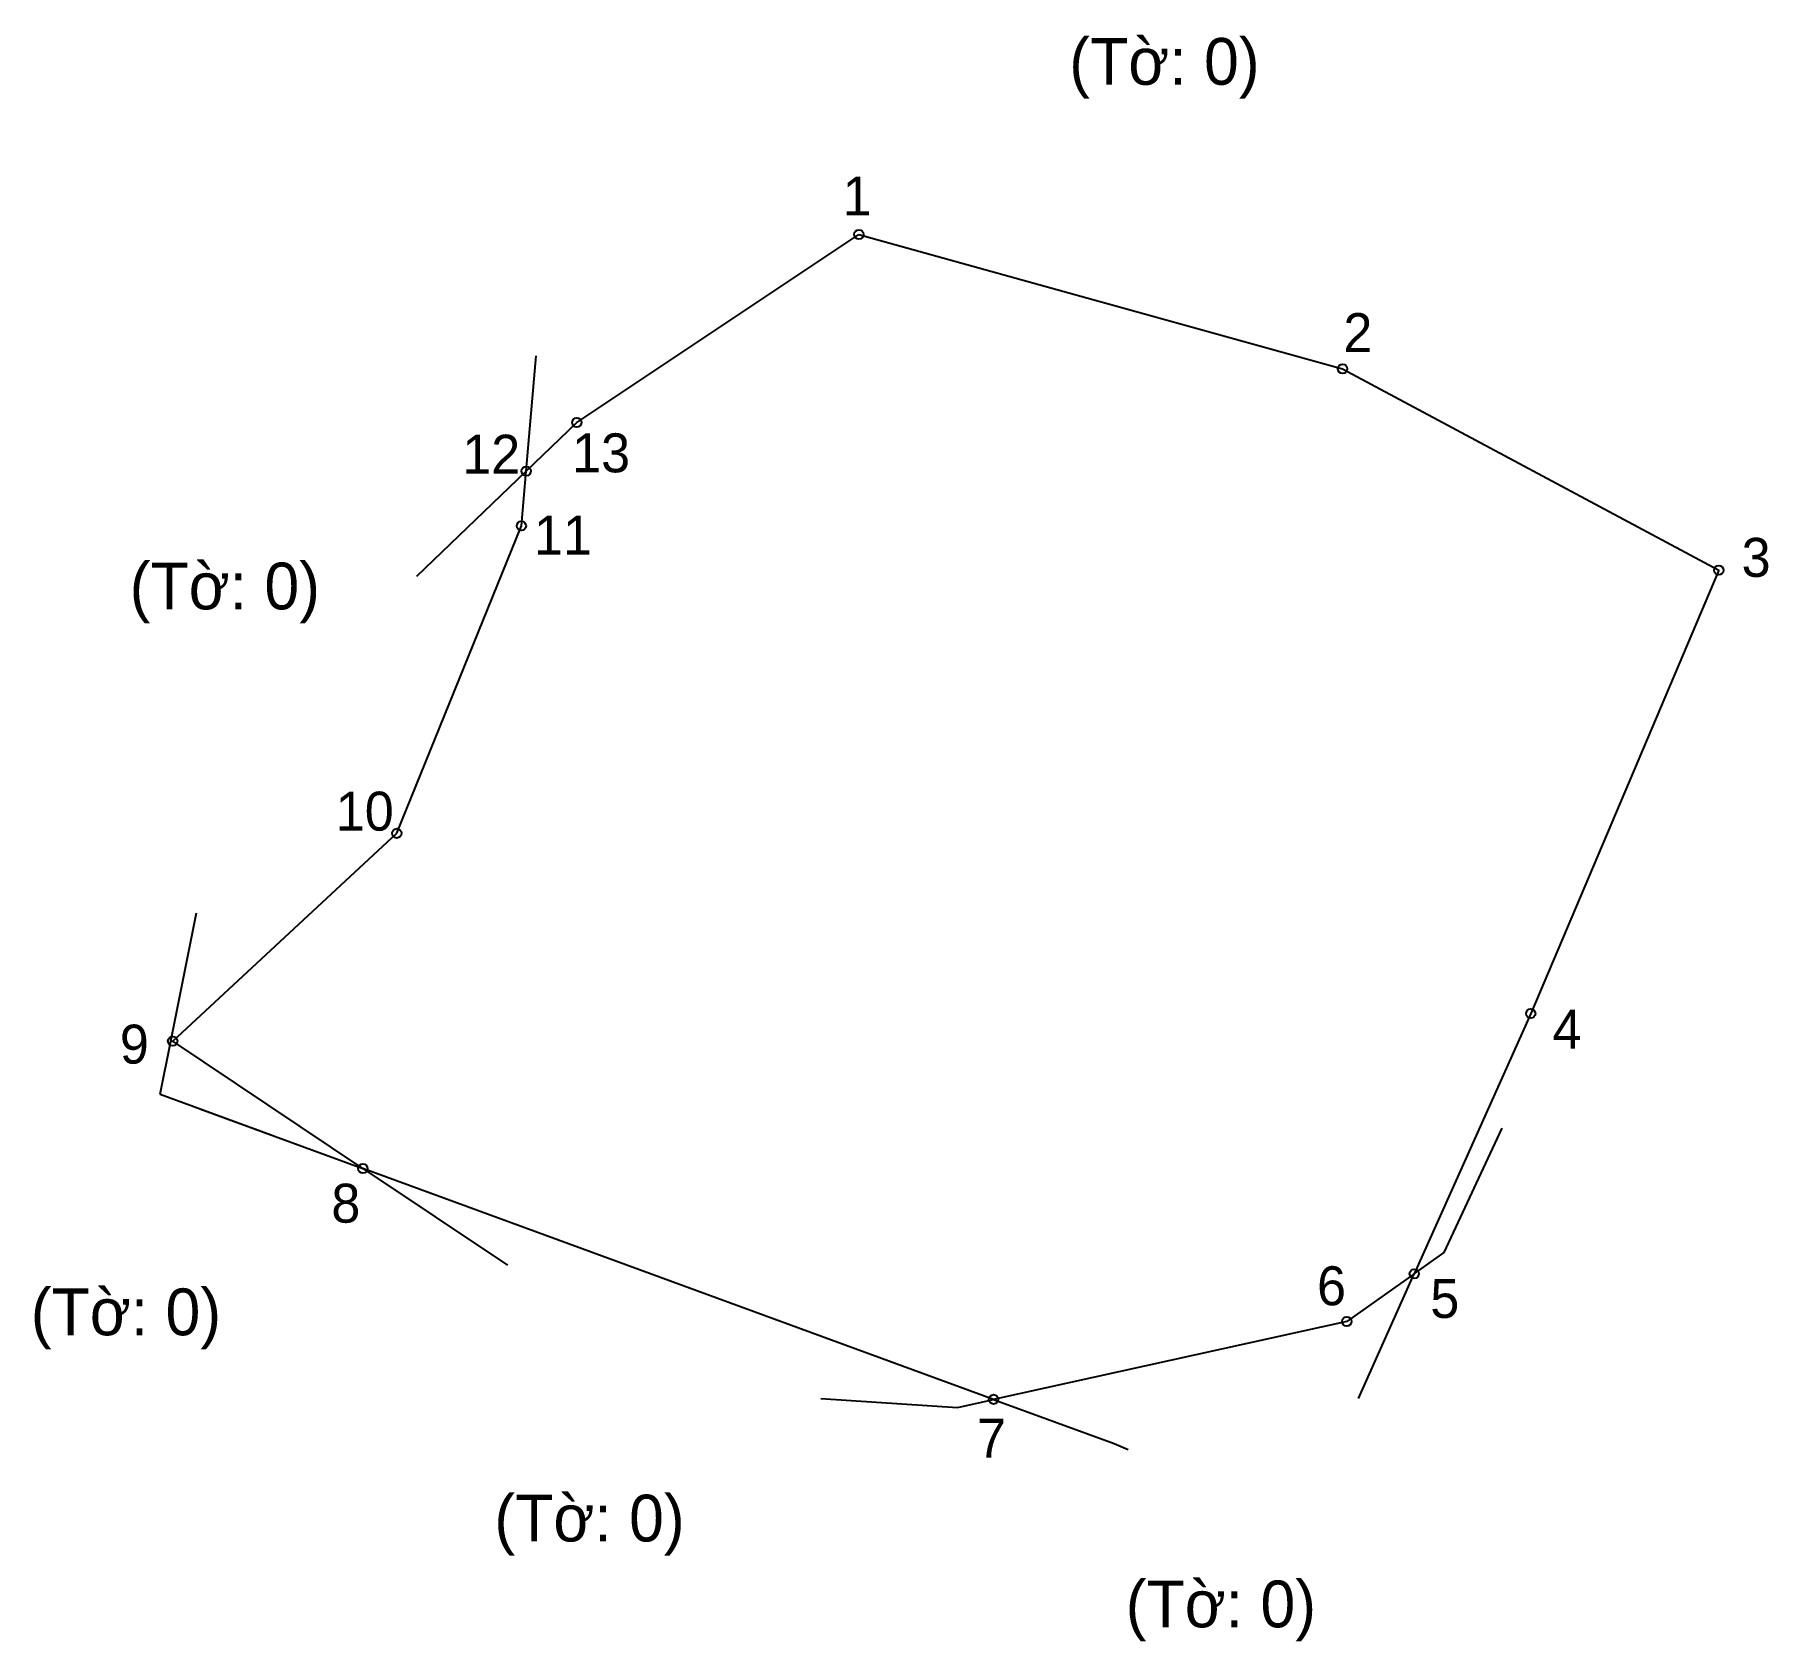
# Model space of a CAD drawing. Extents: x 550315 to 550444, y 1823918 to 1824038.
import ezdxf

# ---------------------------------------------------------------- set-up
doc = ezdxf.new("R2010")
doc.units = 0
for name, color, linetype in [('CanhThua', 7, 'Continuous'), ('MocDinhThua', 7, 'Continuous'), ('NhanTuCan', 7, 'Continuous'), ('RauThua', 7, 'Continuous'), ('SoHieuDinhThua', 7, 'Continuous')]:
    doc.layers.add(name, color=color, linetype=linetype)

msp = doc.modelspace()

# ---------------------------------------------------------------- linework, layer by layer
at = {"layer": 'CanhThua'}
for p, q in [((550355, 1824009), (550376, 1824023)), ((550376, 1824023), (550412, 1824013)), ((550412, 1824013), (550440, 1823998)), ((550351.24, 1824005.38), (550355, 1824009)), ((550350.88, 1824001.3), (550351.24, 1824005.38)), ((550341.61, 1823978.42), (550350.88, 1824001.3)), ((550440, 1823998), (550426, 1823965)), ((550324.93, 1823962.96), (550341.61, 1823978.42)), ((550426, 1823965), (550417.34, 1823945.64)), ((550339.09, 1823953.47), (550324.93, 1823962.96)), ((550386.03, 1823936.29), (550339.09, 1823953.47)), ((550417.34, 1823945.64), (550412.31, 1823942.09)), ((550412.31, 1823942.09), (550386.03, 1823936.29))]:
    msp.add_line(p, q, dxfattribs=at)
at = {"layer": 'MocDinhThua'}
for centre in [(550376, 1824023), (550412, 1824013), (550355, 1824009), (550351.24, 1824005.38), (550350.88, 1824001.3), (550440, 1823998), (550341.61, 1823978.42), (550426, 1823965), (550324.93, 1823962.96), (550339.09, 1823953.47), (550417.34, 1823945.64), (550412.31, 1823942.09), (550386.03, 1823936.29)]:
    msp.add_circle(centre, 0.348, dxfattribs=at)
at = {"layer": 'RauThua'}
for p, q in [((550351.24, 1824005.38), (550351.99, 1824013.97)), ((550343.11, 1823997.57), (550351.24, 1824005.38)), ((550324.79, 1823962.94), (550326.7, 1823972.51)), ((550324.79, 1823962.94), (550324.93, 1823962.96)), ((550324.79, 1823962.94), (550324.93, 1823962.96)), ((550324, 1823959), (550324.79, 1823962.94)), ((550324, 1823959), (550332.25, 1823955.98)), ((550326.94, 1823957.92), (550339.09, 1823953.47)), ((550419.56, 1823947.21), (550423.88, 1823956.48)), ((550339.09, 1823953.47), (550349.85, 1823946.27)), ((550417.34, 1823945.64), (550419.56, 1823947.21)), ((550413.18, 1823936.34), (550417.34, 1823945.64)), ((550373.17, 1823936.35), (550383.34, 1823935.69)), ((550383.34, 1823935.69), (550386.03, 1823936.29)), ((550386.03, 1823936.29), (550395, 1823933)), ((550395, 1823933), (550396.04, 1823932.56))]:
    msp.add_line(p, q, dxfattribs=at)

# ---------------------------------------------------------------- texts
at = {"layer": 'NhanTuCan'}
for p in [(550391.66, 1824034.14), (550321.73, 1823995.09), (550314.37, 1823941.06), (550348.87, 1823925.71), (550395.86, 1823919.32)]:
    msp.add_text('(Tờ: 0)', height=3.48, dxfattribs=at).set_placement(p)
at = {"layer": 'SoHieuDinhThua'}
for s, p in [('1', (550374.79, 1824024.41)), ('2', (550412.06, 1824014.24)), ('12', (550346.48, 1824005.19)), ('13', (550354.66, 1824005.29)), ('11', (550351.82, 1823999.17)), ('3', (550441.7, 1823997.51)), ('10', (550337.07, 1823978.62)), ('4', (550427.63, 1823962.39)), ('9', (550321, 1823961.28)), ('8', (550336.74, 1823949.44)), ('6', (550410.1, 1823943.29)), ('5', (550418.53, 1823942.35)), ('7', (550384.8, 1823931.94))]:
    msp.add_text(s, height=2.9, dxfattribs=at).set_placement(p)

doc.saveas('drawing.dxf')
